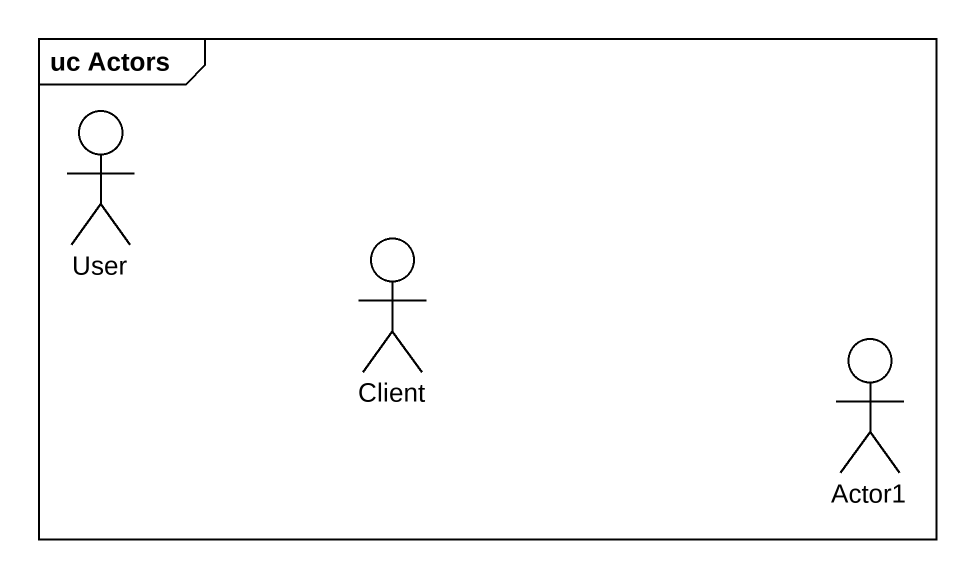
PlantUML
@startuml
mainframe uc Actors
actor User
actor Client
actor Actor1
@enduml
